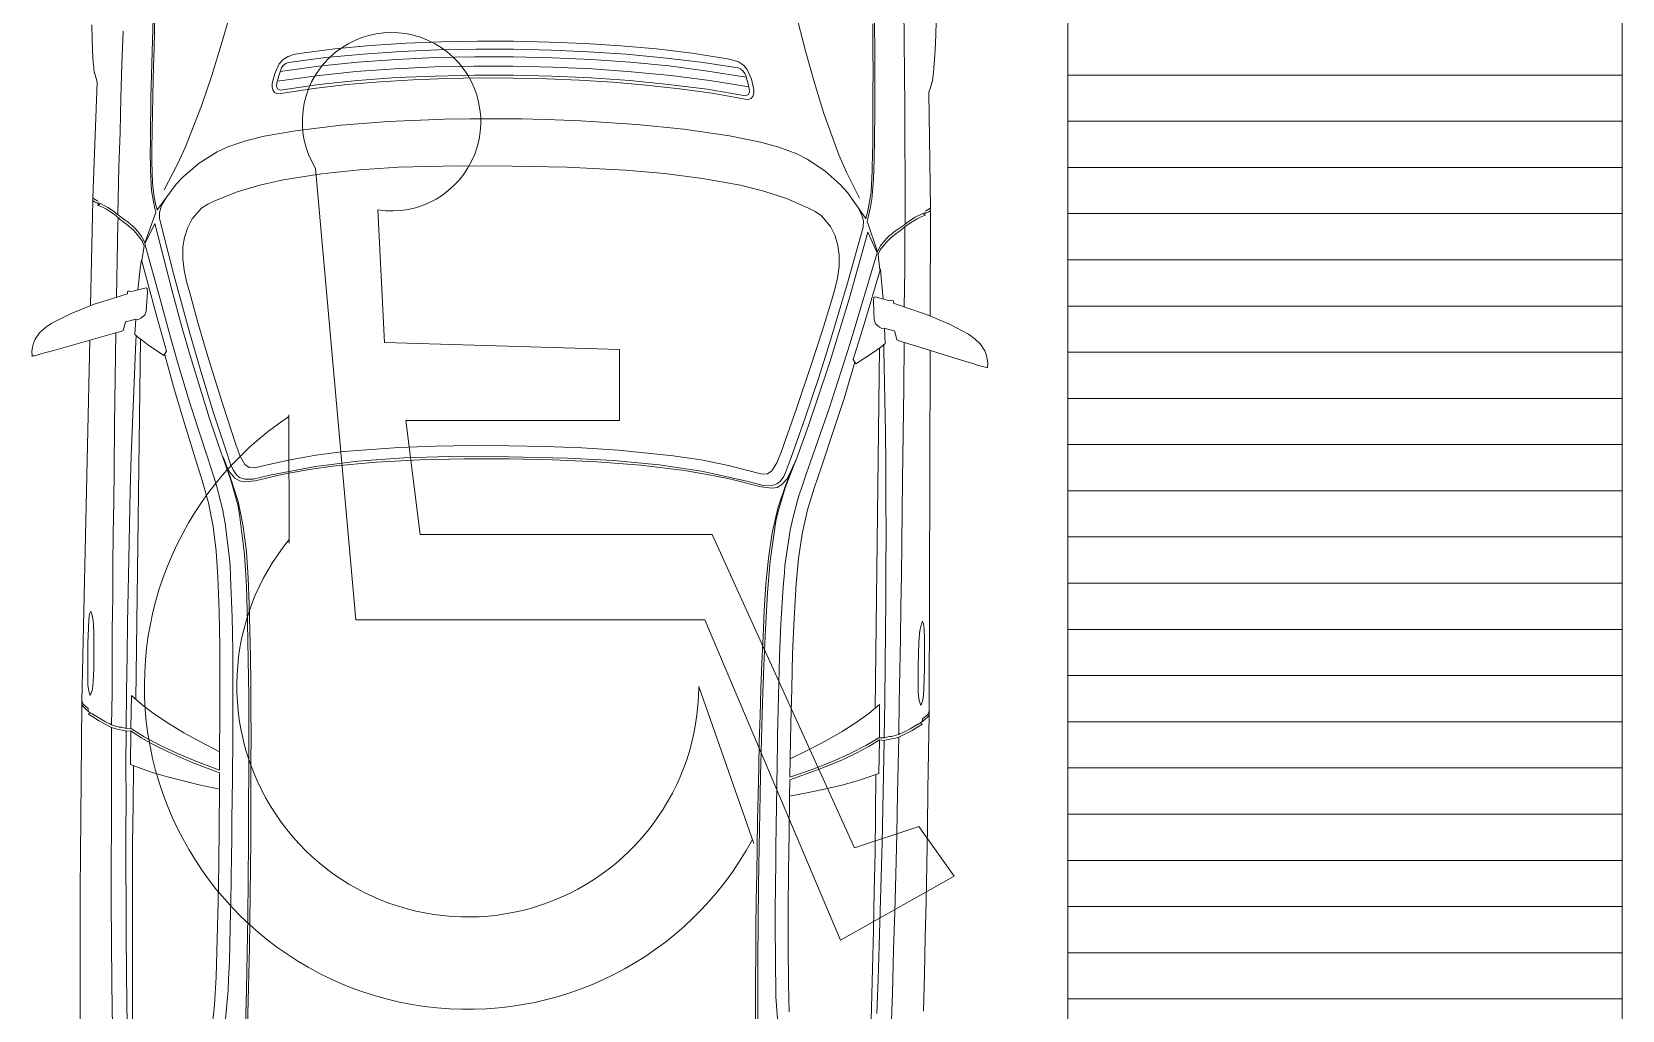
# Model space of a CAD drawing. Header units: inches. Extents: x 13 to 261, y -112 to -47.
# Drawn here: x 51.108 to 54.551, y -97.451 to -95.333 of the extents above; entities that cross this region are included whole.
import ezdxf

# ---------------------------------------------------------------- set-up
doc = ezdxf.new("R2010")
doc.units = ezdxf.units.IN
doc.header["$MEASUREMENT"] = 0
for name, color, linetype, lineweight in [('AUTOS', 6, 'Continuous', 20), ('CAJONES', 3, 'Continuous', 20), ('SIMBOLOGIA', 10, 'Continuous', 18)]:
    doc.layers.add(name, color=color, linetype=linetype, lineweight=lineweight)

msp = doc.modelspace()

# ---------------------------------------------------------------- linework, layer by layer
at = {"layer": 'AUTOS', "linetype": 'Continuous'}
for p, q in [((51.3688, -95.3765), (51.3715, -95.2795)), ((52.9961, -95.2803), (52.9967, -95.3523)), ((51.238, -95.3179), (51.2386, -95.3509)), ((51.3729, -95.3686), (51.3748, -95.2971)), ((51.5373, -95.2951), (51.5185, -95.3618)), ((52.7662, -95.31), (52.7834, -95.3772)), ((52.9288, -95.3875), (52.9287, -95.316)), ((52.9327, -95.3955), (52.9324, -95.2985)), ((53.0657, -95.3116), (53.0649, -95.3401)), ((51.2386, -95.3509), (51.2402, -95.3895)), ((51.3059, -95.3317), (51.3035, -95.4037)), ((52.0737, -95.3536), (51.9961, -95.3546)), ((52.1512, -95.3535), (52.0737, -95.3536)), ((52.1512, -95.3535), (52.2286, -95.3555)), ((52.9967, -95.3523), (52.9974, -95.4243)), ((53.0649, -95.3401), (53.0635, -95.3731)), ((51.3661, -95.476), (51.3688, -95.3765)), ((51.3714, -95.4091), (51.3722, -95.3881)), ((51.3722, -95.3881), (51.3729, -95.3686)), ((51.5185, -95.3618), (51.4982, -95.4281)), ((51.6632, -95.3866), (51.6526, -95.393)), ((51.6753, -95.3827), (51.6632, -95.3866)), ((51.6873, -95.3804), (51.6753, -95.3827)), ((51.7644, -95.3703), (51.6873, -95.3804)), ((51.7447, -95.3891), (51.8258, -95.3816)), ((51.8415, -95.3628), (51.7644, -95.3703)), ((51.8258, -95.3816), (51.9069, -95.3761)), ((51.9186, -95.3577), (51.8415, -95.3628)), ((51.9069, -95.3761), (51.9884, -95.3725)), ((51.9961, -95.3546), (51.9186, -95.3577)), ((51.9817, -95.389), (52.0662, -95.3875)), ((51.9884, -95.3725), (52.0694, -95.371)), ((52.0662, -95.3875), (52.1507, -95.3875)), ((52.0694, -95.371), (52.1509, -95.371)), ((52.2352, -95.3895), (52.1507, -95.3875)), ((52.2324, -95.373), (52.1509, -95.371)), ((52.2286, -95.3555), (52.3061, -95.3584)), ((52.3134, -95.3765), (52.2324, -95.373)), ((52.3061, -95.3584), (52.3836, -95.3633)), ((52.3948, -95.382), (52.3134, -95.3765)), ((52.3836, -95.3633), (52.4605, -95.3703)), ((52.4757, -95.3895), (52.3948, -95.382)), ((52.4605, -95.3703), (52.5374, -95.3797)), ((52.5374, -95.3797), (52.6142, -95.3916)), ((52.7834, -95.3772), (52.8021, -95.4439)), ((52.9291, -95.407), (52.9288, -95.3875)), ((53.0635, -95.3731), (53.061, -95.4116)), ((51.2402, -95.3895), (51.241, -95.4)), ((51.241, -95.4005), (51.2415, -95.403)), ((51.2415, -95.403), (51.2424, -95.4115)), ((51.2424, -95.4115), (51.2436, -95.421)), ((51.2438, -95.4205), (51.2443, -95.421)), ((51.2443, -95.421), (51.2438, -95.4205)), ((51.2443, -95.421), (51.2466, -95.4315)), ((51.3035, -95.4037), (51.3011, -95.4752)), ((51.3711, -95.4355), (51.3714, -95.4091)), ((51.6343, -95.4232), (51.6285, -95.4452)), ((51.644, -95.4024), (51.6343, -95.4232)), ((51.6526, -95.393), (51.644, -95.4024)), ((51.6463, -95.4179), (51.6443, -95.4244)), ((51.6458, -95.4194), (51.7295, -95.4079)), ((51.6489, -95.4114), (51.6463, -95.4179)), ((51.6525, -95.406), (51.6489, -95.4114)), ((51.658, -95.402), (51.6525, -95.406)), ((51.6641, -95.3996), (51.658, -95.402)), ((51.6641, -95.3996), (51.7447, -95.3891)), ((51.7242, -95.4283), (51.8093, -95.4194)), ((51.7295, -95.4079), (51.8136, -95.3989)), ((51.8093, -95.4194), (51.8944, -95.4134)), ((51.8136, -95.3989), (51.8977, -95.3929)), ((51.8944, -95.4134), (51.98, -95.4094)), ((51.8977, -95.3929), (51.9817, -95.389)), ((51.98, -95.4094), (52.065, -95.4075)), ((52.065, -95.4075), (52.1505, -95.4075)), ((52.236, -95.4096), (52.1505, -95.4075)), ((52.3197, -95.3931), (52.2352, -95.3895)), ((52.3209, -95.4136), (52.236, -95.4096)), ((52.4036, -95.3991), (52.3197, -95.3931)), ((52.4064, -95.4196), (52.3209, -95.4136)), ((52.4875, -95.4071), (52.4036, -95.3991)), ((52.4913, -95.4277), (52.4064, -95.4196)), ((52.5566, -95.3989), (52.4757, -95.3895)), ((52.5714, -95.4181), (52.4875, -95.4071)), ((52.637, -95.4114), (52.5566, -95.3989)), ((52.6547, -95.4316), (52.5714, -95.4181)), ((52.6142, -95.3916), (52.6262, -95.3943)), ((52.6262, -95.3943), (52.6382, -95.3984)), ((52.637, -95.4114), (52.643, -95.414)), ((52.6382, -95.3984), (52.6486, -95.4051)), ((52.643, -95.414), (52.6484, -95.4181)), ((52.6484, -95.4181), (52.6518, -95.4236)), ((52.6486, -95.4051), (52.657, -95.4147)), ((52.657, -95.4147), (52.6662, -95.4358)), ((52.9293, -95.428), (52.9291, -95.407)), ((52.933, -95.495), (52.9327, -95.3955)), ((53.0599, -95.4226), (53.0594, -95.4251)), ((53.061, -95.4116), (53.0599, -95.4221)), ((51.25, -95.4421), (51.2405, -95.693)), ((51.2466, -95.4315), (51.25, -95.4421)), ((51.3701, -95.474), (51.3711, -95.4355)), ((51.4982, -95.4281), (51.4759, -95.4938)), ((51.6285, -95.4452), (51.6284, -95.4522)), ((51.6284, -95.4522), (51.6298, -95.4592)), ((51.639, -95.4438), (51.6379, -95.4508)), ((51.6379, -95.4508), (51.6399, -95.4568)), ((51.6406, -95.4373), (51.639, -95.4438)), ((51.6399, -95.4568), (51.6463, -95.4594)), ((51.6401, -95.4403), (51.7242, -95.4283)), ((51.6422, -95.4308), (51.6406, -95.4373)), ((51.6443, -95.4244), (51.6422, -95.4308)), ((51.6463, -95.4594), (51.7295, -95.4474)), ((51.6472, -95.4669), (51.7184, -95.4558)), ((51.7184, -95.4558), (51.79, -95.4476)), ((51.7295, -95.4474), (51.8136, -95.4389)), ((51.79, -95.4476), (51.8621, -95.4415)), ((51.8136, -95.4389), (51.8977, -95.4324)), ((51.8621, -95.4415), (51.9341, -95.4369)), ((51.8977, -95.4324), (51.9817, -95.429)), ((51.9341, -95.4369), (52.0062, -95.4343)), ((51.9817, -95.429), (52.0663, -95.427)), ((52.0062, -95.4343), (52.0782, -95.4331)), ((52.0663, -95.427), (52.1503, -95.427)), ((52.0782, -95.4331), (52.1502, -95.4335)), ((52.2222, -95.4349), (52.1502, -95.4335)), ((52.2342, -95.429), (52.1503, -95.427)), ((52.2941, -95.4378), (52.2222, -95.4349)), ((52.3187, -95.4331), (52.2342, -95.429)), ((52.3661, -95.4421), (52.2941, -95.4378)), ((52.4026, -95.4386), (52.3187, -95.4331)), ((52.438, -95.4485), (52.3661, -95.4421)), ((52.4865, -95.4471), (52.4026, -95.4386)), ((52.5099, -95.4564), (52.438, -95.4485)), ((52.5704, -95.4576), (52.4865, -95.4471)), ((52.5762, -95.4387), (52.4913, -95.4277)), ((52.5813, -95.4662), (52.5099, -95.4564)), ((52.6533, -95.4716), (52.5704, -95.4576)), ((52.66, -95.4527), (52.5762, -95.4387)), ((52.6518, -95.4236), (52.6543, -95.4301)), ((52.6543, -95.4301), (52.6562, -95.4367)), ((52.6562, -95.4367), (52.6581, -95.4432)), ((52.6581, -95.4432), (52.6595, -95.4497)), ((52.6595, -95.4497), (52.661, -95.4562)), ((52.661, -95.4562), (52.6619, -95.4632)), ((52.6662, -95.4358), (52.6714, -95.4578)), ((52.8021, -95.4439), (52.8228, -95.5102)), ((52.929, -95.4545), (52.9293, -95.428)), ((52.929, -95.493), (52.929, -95.4545)), ((52.9974, -95.4243), (52.998, -95.4958)), ((53.0535, -95.4535), (53.0499, -95.4639)), ((53.0561, -95.443), (53.0535, -95.4535)), ((53.0566, -95.4425), (53.0561, -95.443)), ((53.0561, -95.443), (53.0566, -95.4425)), ((53.0583, -95.4335), (53.0568, -95.443)), ((53.0594, -95.4251), (53.0583, -95.4335)), ((51.3011, -95.4752), (51.2992, -95.5507)), ((51.3651, -95.5595), (51.3661, -95.476)), ((51.3688, -95.545), (51.3701, -95.474)), ((51.6298, -95.4592), (51.6338, -95.4647)), ((51.6338, -95.4647), (51.6402, -95.4673)), ((51.6402, -95.4673), (51.6472, -95.4669)), ((52.6522, -95.4791), (52.5813, -95.4662)), ((52.6592, -95.4797), (52.6522, -95.4791)), ((52.6598, -95.4692), (52.6533, -95.4716)), ((52.6657, -95.4773), (52.6592, -95.4797)), ((52.6619, -95.4632), (52.6598, -95.4692)), ((52.6698, -95.4718), (52.6657, -95.4773)), ((52.6713, -95.4648), (52.6698, -95.4718)), ((52.6714, -95.4578), (52.6713, -95.4648)), ((53.0499, -95.4639), (53.0533, -95.715)), ((51.4759, -95.4938), (51.4413, -95.5824)), ((52.0016, -95.5222), (51.88, -95.5272)), ((52.0571, -95.5214), (52.0016, -95.5222)), ((52.1291, -95.5213), (52.0571, -95.5214)), ((52.1491, -95.5215), (52.1291, -95.5213)), ((52.1491, -95.5215), (52.1691, -95.5217)), ((52.1691, -95.5217), (52.2411, -95.5236)), ((52.2411, -95.5236), (52.2966, -95.5258)), ((52.2966, -95.5258), (52.418, -95.5338)), ((52.8228, -95.5102), (52.8552, -95.5996)), ((52.9287, -95.564), (52.929, -95.493)), ((52.932, -95.5785), (52.933, -95.495)), ((52.998, -95.4958), (52.9981, -95.5713)), ((51.2992, -95.5507), (51.2968, -95.6262)), ((51.3649, -95.5775), (51.3651, -95.5595)), ((51.3684, -95.573), (51.3686, -95.561)), ((51.3686, -95.561), (51.3688, -95.545)), ((51.6116, -95.559), (51.5715, -95.569)), ((51.6793, -95.5473), (51.6116, -95.559)), ((51.7779, -95.535), (51.6793, -95.5473)), ((51.88, -95.5272), (51.7779, -95.535)), ((52.418, -95.5338), (52.5199, -95.544)), ((52.5199, -95.544), (52.6182, -95.5587)), ((52.6182, -95.5587), (52.6855, -95.572)), ((51.3647, -95.589), (51.3649, -95.5775)), ((51.3652, -95.634), (51.3647, -95.589)), ((51.3684, -95.615), (51.3684, -95.573)), ((51.4413, -95.5824), (51.4239, -95.6197)), ((51.5097, -95.5932), (51.4709, -95.6178)), ((51.5323, -95.5825), (51.5097, -95.5932)), ((51.5715, -95.569), (51.5323, -95.5825)), ((52.6855, -95.572), (52.7254, -95.583)), ((52.7254, -95.583), (52.7642, -95.5975)), ((52.9273, -95.634), (52.9283, -95.592)), ((52.9283, -95.592), (52.9285, -95.58)), ((52.9285, -95.58), (52.9287, -95.564)), ((52.9318, -95.5965), (52.932, -95.5785)), ((52.9981, -95.5713), (52.9987, -95.6468)), ((51.2968, -95.6262), (51.2945, -95.7286)), ((51.3699, -95.6605), (51.3684, -95.615)), ((51.4239, -95.6197), (51.3947, -95.6754)), ((51.4709, -95.6178), (51.436, -95.6474)), ((51.8178, -95.632), (51.9013, -95.6265)), ((51.9013, -95.6265), (52.0294, -95.6231)), ((52.0294, -95.6231), (52.1479, -95.624)), ((52.2664, -95.6259), (52.1479, -95.624)), ((52.3943, -95.6325), (52.2664, -95.6259)), ((52.7642, -95.5975), (52.7866, -95.6088)), ((52.7866, -95.6088), (52.8248, -95.6342)), ((52.8552, -95.5996), (52.8718, -95.6373)), ((52.9301, -95.653), (52.9316, -95.608)), ((52.9316, -95.608), (52.9318, -95.5965)), ((51.3677, -95.677), (51.3652, -95.634)), ((51.3712, -95.6741), (51.3699, -95.6605)), ((51.4208, -95.6632), (51.3802, -95.7182)), ((51.436, -95.6474), (51.4208, -95.6632)), ((51.6018, -95.6649), (51.6525, -95.6535)), ((51.6525, -95.6535), (51.7351, -95.6405)), ((51.7351, -95.6405), (51.8178, -95.632)), ((52.4777, -95.64), (52.3943, -95.6325)), ((52.5601, -95.6505), (52.4777, -95.64)), ((52.6424, -95.6655), (52.5601, -95.6505)), ((52.8248, -95.6342), (52.8589, -95.6646)), ((52.8718, -95.6373), (52.8996, -95.6936)), ((52.9248, -95.6794), (52.9273, -95.634)), ((52.9266, -95.696), (52.9301, -95.653)), ((52.9987, -95.6468), (52.9984, -95.7493)), ((51.2404, -95.6985), (51.2356, -95.9259)), ((51.2405, -95.693), (51.2404, -95.6985)), ((51.2404, -95.6965), (51.2404, -95.697)), ((51.2439, -95.701), (51.2404, -95.6985)), ((51.242, -95.694), (51.2405, -95.693)), ((51.2509, -95.6996), (51.242, -95.694)), ((51.3709, -95.6971), (51.3677, -95.677)), ((51.3747, -95.7156), (51.3709, -95.6971)), ((51.3735, -95.6906), (51.3712, -95.6741)), ((51.3763, -95.7056), (51.3735, -95.6906)), ((51.3893, -95.7093), (51.3967, -95.6959)), ((51.5044, -95.6992), (51.5527, -95.6798)), ((51.5527, -95.6798), (51.6018, -95.6649)), ((52.6928, -95.6781), (52.6424, -95.6655)), ((52.7416, -95.6942), (52.6928, -95.6781)), ((52.7893, -95.7148), (52.7416, -95.6942)), ((52.8589, -95.6646), (52.8737, -95.6808)), ((52.8737, -95.6808), (52.9131, -95.7368)), ((52.9204, -95.7094), (52.9231, -95.6929)), ((52.9228, -95.7159), (52.9266, -95.696)), ((52.9231, -95.6929), (52.9248, -95.6794)), ((51.2543, -95.7066), (51.2439, -95.701)), ((51.2508, -95.7081), (51.2528, -95.7076)), ((51.2528, -95.7091), (51.2508, -95.7081)), ((51.2509, -95.7026), (51.2543, -95.7041)), ((51.2528, -95.7076), (51.2543, -95.7071)), ((51.2553, -95.7072), (51.2528, -95.7076)), ((51.2597, -95.7122), (51.2528, -95.7091)), ((51.2538, -95.7066), (51.2553, -95.7072)), ((51.2543, -95.7041), (51.2568, -95.7052)), ((51.2543, -95.7071), (51.2543, -95.7066)), ((51.2568, -95.7052), (51.2727, -95.7134)), ((51.2687, -95.7168), (51.2597, -95.7122)), ((51.2796, -95.7235), (51.2687, -95.7168)), ((51.2727, -95.7134), (51.2871, -95.723)), ((51.287, -95.7285), (51.2796, -95.7235)), ((51.291, -95.7316), (51.287, -95.7285)), ((51.2871, -95.723), (51.2901, -95.7256)), ((51.2901, -95.7256), (51.296, -95.7302)), ((51.2989, -95.7387), (51.291, -95.7316)), ((51.296, -95.7302), (51.3044, -95.7368)), ((51.3766, -95.7241), (51.3528, -95.7904)), ((51.3766, -95.7241), (51.3747, -95.7156)), ((51.3787, -95.7152), (51.3763, -95.7056)), ((51.3787, -95.7167), (51.3787, -95.7152)), ((51.3787, -95.7167), (51.3797, -95.7192)), ((51.3802, -95.7182), (51.3797, -95.7192)), ((51.3846, -95.7242), (51.3893, -95.7093)), ((51.3849, -95.7377), (51.3846, -95.7242)), ((51.4554, -95.7381), (51.4757, -95.7153)), ((51.4757, -95.7153), (51.4893, -95.7065)), ((51.4893, -95.7065), (51.5044, -95.6992)), ((52.8042, -95.7225), (52.7893, -95.7148)), ((52.8176, -95.7316), (52.8042, -95.7225)), ((52.8373, -95.7549), (52.8176, -95.7316)), ((52.9042, -95.7277), (52.8971, -95.7141)), ((52.9085, -95.7427), (52.9042, -95.7277)), ((52.9146, -95.7338), (52.9172, -95.7243)), ((52.9172, -95.7243), (52.9204, -95.7094)), ((52.9186, -95.7344), (52.9228, -95.7159)), ((53.0367, -95.7268), (53.0206, -95.7346)), ((53.0336, -95.7338), (53.0406, -95.7308)), ((53.0392, -95.7258), (53.0367, -95.7268)), ((53.0397, -95.7283), (53.0382, -95.7288)), ((53.0382, -95.7288), (53.0407, -95.7293)), ((53.0392, -95.7283), (53.0497, -95.723)), ((53.0427, -95.7244), (53.0392, -95.7258)), ((53.0392, -95.7288), (53.0392, -95.7283)), ((53.0407, -95.7293), (53.0392, -95.7288)), ((53.0406, -95.7308), (53.0427, -95.7299)), ((53.0427, -95.7299), (53.0407, -95.7293)), ((53.0428, -95.7214), (53.0518, -95.716)), ((53.0497, -95.723), (53.0533, -95.7205)), ((53.0518, -95.716), (53.0533, -95.715)), ((53.0533, -95.7205), (53.0525, -95.948)), ((53.0533, -95.715), (53.0533, -95.7205)), ((53.0533, -95.7185), (53.0533, -95.719)), ((51.2948, -95.7481), (51.2928, -95.8281)), ((51.2949, -95.7371), (51.2948, -95.7481)), ((51.295, -95.7351), (51.2949, -95.7371)), ((51.3059, -95.7443), (51.2989, -95.7387)), ((51.3044, -95.7368), (51.3104, -95.7408)), ((51.3138, -95.7504), (51.3059, -95.7443)), ((51.3104, -95.7408), (51.3149, -95.7439)), ((51.3232, -95.758), (51.3138, -95.7504)), ((51.3149, -95.7439), (51.3203, -95.7485)), ((51.3203, -95.7485), (51.3213, -95.7495)), ((51.3213, -95.7495), (51.3253, -95.7525)), ((51.3291, -95.7636), (51.3232, -95.758)), ((51.3253, -95.7525), (51.3292, -95.7561)), ((51.3336, -95.7686), (51.3291, -95.7636)), ((51.3292, -95.7561), (51.3337, -95.7606)), ((51.3337, -95.7606), (51.3376, -95.7652)), ((51.3376, -95.7652), (51.3465, -95.7773)), ((51.3748, -95.7481), (51.3533, -95.7924)), ((51.3748, -95.7481), (51.4111, -95.8916)), ((51.416, -95.8596), (51.3849, -95.7377)), ((51.4389, -95.7784), (51.4452, -95.758)), ((51.4452, -95.758), (51.4554, -95.7381)), ((52.8471, -95.775), (52.8373, -95.7549)), ((52.8739, -95.8773), (52.9078, -95.7562)), ((52.9177, -95.7669), (52.878, -95.9094)), ((52.9078, -95.7562), (52.9085, -95.7427)), ((52.9131, -95.7368), (52.9135, -95.7378)), ((52.9146, -95.7353), (52.9135, -95.7378)), ((52.9146, -95.7353), (52.9146, -95.7338)), ((52.9165, -95.7428), (52.9186, -95.7344)), ((52.9165, -95.7428), (52.9387, -95.8096)), ((52.9177, -95.7669), (52.9382, -95.8116)), ((52.9777, -95.7641), (52.9722, -95.7685)), ((52.9823, -95.7611), (52.9777, -95.7641)), ((52.9787, -95.7706), (52.9867, -95.7647)), ((52.9883, -95.7572), (52.9823, -95.7611)), ((52.9867, -95.7647), (52.9938, -95.7593)), ((52.9969, -95.7508), (52.9883, -95.7572)), ((52.9938, -95.7593), (53.0019, -95.7524)), ((53.003, -95.7464), (52.9969, -95.7508)), ((52.9978, -95.7578), (52.9977, -95.7688)), ((52.9978, -95.7558), (52.9978, -95.7578)), ((53.0019, -95.7524), (53.0059, -95.7494)), ((53.006, -95.7439), (53.003, -95.7464)), ((53.0059, -95.7494), (53.0135, -95.7445)), ((53.0206, -95.7346), (53.006, -95.7439)), ((53.0135, -95.7445), (53.0246, -95.7382)), ((53.0246, -95.7382), (53.0336, -95.7338)), ((51.3469, -95.7858), (51.3336, -95.7686)), ((51.3512, -95.7968), (51.3463, -95.8293)), ((51.3465, -95.7773), (51.3469, -95.7783)), ((51.3469, -95.7783), (51.3499, -95.7833)), ((51.3507, -95.7953), (51.3469, -95.7858)), ((51.3499, -95.7833), (51.3528, -95.7904)), ((51.3507, -95.7953), (51.3512, -95.7963)), ((51.3512, -95.7963), (51.3512, -95.7968)), ((51.3533, -95.7924), (51.3858, -95.9118)), ((51.4349, -95.8244), (51.4352, -95.7989)), ((51.4352, -95.7989), (51.4389, -95.7784)), ((52.8528, -95.7956), (52.8471, -95.775)), ((52.8561, -95.8161), (52.8528, -95.7956)), ((52.9448, -95.7977), (52.9418, -95.8027)), ((52.9447, -95.8052), (52.9584, -95.7884)), ((52.9453, -95.7967), (52.9448, -95.7977)), ((52.9545, -95.7848), (52.9453, -95.7967)), ((52.9585, -95.7804), (52.9545, -95.7848)), ((52.9584, -95.7884), (52.963, -95.7834)), ((52.9631, -95.7759), (52.9585, -95.7804)), ((52.963, -95.7834), (52.9691, -95.778)), ((52.9671, -95.7725), (52.9631, -95.7759)), ((52.9712, -95.7695), (52.9671, -95.7725)), ((52.9691, -95.778), (52.9787, -95.7706)), ((52.9722, -95.7685), (52.9712, -95.7695)), ((52.9977, -95.7688), (52.9977, -95.8488)), ((51.2928, -95.8281), (51.2919, -95.9081)), ((51.3431, -95.8457), (51.3454, -95.8268)), ((51.3454, -95.8268), (51.3779, -95.9472)), ((51.4381, -95.8494), (51.4349, -95.8244)), ((52.8558, -95.8416), (52.8561, -95.8161)), ((52.9382, -95.8116), (52.9027, -95.9302)), ((52.9418, -95.8027), (52.9387, -95.8096)), ((52.9406, -95.8146), (52.9401, -95.8156)), ((52.9401, -95.8156), (52.9401, -95.8161)), ((52.9401, -95.8161), (52.9442, -95.8487)), ((52.9406, -95.8146), (52.9447, -95.8052)), ((51.3381, -95.8917), (51.3431, -95.8457)), ((51.4495, -95.9835), (51.416, -95.8596)), ((51.4433, -95.8735), (51.4381, -95.8494)), ((52.8462, -95.8905), (52.852, -95.8666)), ((52.852, -95.8666), (52.8558, -95.8416)), ((52.9452, -95.8462), (52.9098, -95.9658)), ((52.947, -95.8652), (52.9452, -95.8462)), ((52.9509, -95.9113), (52.947, -95.8652)), ((52.9977, -95.8488), (52.9967, -95.9288)), ((51.2904, -95.9086), (51.3155, -95.9004)), ((51.3155, -95.8959), (51.316, -95.8949)), ((51.3155, -95.9004), (51.3155, -95.8959)), ((51.3195, -95.8945), (51.316, -95.8949)), ((51.324, -95.8955), (51.3195, -95.8945)), ((51.324, -95.8955), (51.3556, -95.8874)), ((51.3581, -95.8889), (51.3556, -95.8874)), ((51.356, -95.9379), (51.359, -95.8969)), ((51.359, -95.8969), (51.3581, -95.8889)), ((51.4111, -95.8916), (51.4326, -95.9698)), ((51.45, -95.8985), (51.4433, -95.8735)), ((51.4677, -95.9628), (51.45, -95.8985)), ((52.8374, -96.0004), (52.8739, -95.8773)), ((52.8389, -95.9154), (52.8462, -95.8905)), ((51.2432, -95.923), (51.1934, -95.9429)), ((51.2904, -95.9086), (51.2432, -95.923)), ((51.3529, -95.9464), (51.356, -95.9379)), ((51.3858, -95.9118), (51.4074, -95.9895)), ((52.8196, -95.9792), (52.8389, -95.9154)), ((52.878, -95.9094), (52.8545, -95.9871)), ((52.9027, -95.9302), (52.8793, -96.0074)), ((52.9299, -95.916), (52.931, -95.908)), ((52.9319, -95.957), (52.9299, -95.916)), ((52.931, -95.908), (52.9335, -95.9066)), ((52.9649, -95.9154), (52.9335, -95.9066)), ((52.9649, -95.9154), (52.9694, -95.9145)), ((52.9694, -95.9145), (52.9729, -95.915)), ((52.9734, -95.916), (52.9729, -95.915)), ((52.9733, -95.9205), (52.9734, -95.916)), ((52.9982, -95.9293), (52.9733, -95.9205)), ((52.9982, -95.9293), (53.045, -95.9449)), ((51.1249, -95.9846), (51.1376, -95.9733)), ((51.1376, -95.9733), (51.1517, -95.9639)), ((51.1934, -95.9429), (51.1517, -95.9639)), ((51.3112, -95.9619), (51.306, -95.9798)), ((51.3233, -95.958), (51.3112, -95.9614)), ((51.3268, -95.957), (51.3233, -95.958)), ((51.3283, -95.9566), (51.3268, -95.957)), ((51.3283, -95.9566), (51.3333, -95.9551)), ((51.3314, -95.9886), (51.3333, -95.9551)), ((51.3338, -95.9551), (51.3333, -95.9551)), ((51.3393, -95.9562), (51.3338, -95.9551)), ((51.3443, -95.9533), (51.3393, -95.9562)), ((51.3529, -95.9464), (51.3443, -95.9533)), ((51.3779, -95.9472), (51.3995, -96.0244)), ((51.4326, -95.9698), (51.4504, -96.0316)), ((51.4893, -96.036), (51.4677, -95.9628)), ((52.9098, -95.9658), (52.8863, -96.0425)), ((52.9348, -95.9656), (52.9319, -95.957)), ((52.9348, -95.9656), (52.9432, -95.9727)), ((52.9432, -95.9727), (52.9482, -95.9757)), ((53.045, -95.9449), (53.0943, -95.966)), ((53.0943, -95.966), (53.1355, -95.988)), ((51.1121, -96.0069), (51.11, -96.0159)), ((51.1153, -95.9985), (51.1121, -96.0069)), ((51.1153, -95.9985), (51.1249, -95.9846)), ((51.2011, -96.01), (51.2468, -95.9971)), ((51.2337, -96.0009), (51.2167, -96.7833)), ((51.2468, -95.9971), (51.2924, -95.9841)), ((51.2904, -95.9851), (51.2887, -96.0836)), ((51.2924, -95.9841), (51.2985, -95.9827)), ((51.2985, -95.9827), (51.3015, -95.9817)), ((51.3015, -95.9817), (51.306, -95.9798)), ((51.3314, -95.9886), (51.3408, -95.9962)), ((51.3337, -96.0041), (51.3323, -96.0381)), ((51.3344, -95.9911), (51.3337, -96.0041)), ((51.3433, -95.9983), (51.3338, -96.7787)), ((51.3408, -95.9962), (51.3477, -96.0018)), ((51.3477, -96.0018), (51.3586, -96.0099)), ((51.4074, -95.9895), (51.4246, -96.0507)), ((51.4739, -96.0678), (51.4495, -95.9835)), ((52.7962, -96.0519), (52.8196, -95.9792)), ((52.8108, -96.0841), (52.8374, -96.0004)), ((52.8545, -95.9871), (52.8353, -96.0484)), ((52.8793, -96.0074), (52.8605, -96.0682)), ((52.9553, -96.0083), (52.9457, -96.0157)), ((52.9482, -95.9757), (52.9537, -95.9748)), ((52.9537, -95.9748), (52.9542, -95.9748)), ((52.9553, -96.0083), (52.9542, -95.9748)), ((52.9592, -95.9764), (52.9542, -95.9748)), ((52.9592, -95.9764), (52.9606, -95.9769)), ((52.9606, -95.9769), (52.9641, -95.9779)), ((52.9641, -95.9779), (52.9761, -95.9816)), ((52.9761, -95.9821), (52.9809, -96.0001)), ((52.9853, -96.0022), (52.9809, -96.0001)), ((52.9883, -96.0032), (52.9853, -96.0022)), ((52.9943, -96.0048), (52.9883, -96.0032)), ((53.0396, -96.0189), (52.9943, -96.0048)), ((52.9963, -96.0058), (52.9956, -96.1043)), ((53.1494, -95.9977), (53.1355, -95.988)), ((53.1618, -96.0093), (53.1494, -95.9977)), ((51.1088, -96.0349), (51.1083, -96.0354)), ((51.1083, -96.0354), (51.1108, -96.0349)), ((51.11, -96.0159), (51.1084, -96.0254)), ((51.1084, -96.0254), (51.1088, -96.0349)), ((51.1108, -96.0349), (51.1138, -96.0345)), ((51.1138, -96.0345), (51.1193, -96.033)), ((51.1193, -96.033), (51.1279, -96.0306)), ((51.1279, -96.0306), (51.1384, -96.0278)), ((51.1384, -96.0278), (51.156, -96.023)), ((51.156, -96.023), (51.2011, -96.01)), ((51.3323, -96.0381), (51.3289, -96.1101)), ((51.3586, -96.0099), (51.3938, -96.0339)), ((51.3938, -96.0339), (51.3995, -96.0244)), ((51.3959, -96.0299), (51.3973, -96.0354)), ((51.3973, -96.0354), (51.4174, -96.1092)), ((51.4504, -96.0316), (51.4754, -96.1139)), ((51.5211, -96.1379), (51.4893, -96.036)), ((52.8917, -96.0521), (52.8863, -96.0425)), ((52.9275, -96.029), (52.8917, -96.0521)), ((52.9386, -96.0211), (52.9275, -96.029)), ((52.9432, -96.0177), (52.9337, -96.7981)), ((52.9457, -96.0157), (52.9386, -96.0211)), ((52.9522, -96.0108), (52.9526, -96.0238)), ((52.9526, -96.0238), (52.9532, -96.0578)), ((53.085, -96.0329), (53.0396, -96.0189)), ((53.0526, -96.023), (53.0506, -96.8055)), ((53.1298, -96.047), (53.085, -96.0329)), ((53.1711, -96.0235), (53.1618, -96.0093)), ((53.1711, -96.0235), (53.174, -96.032)), ((53.174, -96.032), (53.1759, -96.041)), ((53.1759, -96.041), (53.1773, -96.0505)), ((51.4246, -96.0507), (51.4492, -96.132)), ((51.5004, -96.1537), (51.4739, -96.0678)), ((52.762, -96.153), (52.7962, -96.0519)), ((52.8353, -96.0484), (52.8083, -96.1301)), ((52.8605, -96.0682), (52.8341, -96.1489)), ((52.8882, -96.0535), (52.8663, -96.1268)), ((52.8898, -96.048), (52.8882, -96.0535)), ((52.9532, -96.0578), (52.9548, -96.1298)), ((53.1472, -96.0522), (53.1298, -96.047)), ((53.1577, -96.0553), (53.1472, -96.0522)), ((53.1662, -96.0579), (53.1577, -96.0553)), ((53.1717, -96.0595), (53.1662, -96.0579)), ((53.1747, -96.06), (53.1717, -96.0595)), ((53.1771, -96.0605), (53.1747, -96.06)), ((53.1773, -96.0505), (53.1767, -96.06)), ((53.1767, -96.06), (53.1771, -96.0605)), ((51.2887, -96.0836), (51.2875, -96.1826)), ((51.3289, -96.1101), (51.3261, -96.1806)), ((51.4174, -96.1092), (51.4395, -96.1834)), ((52.7823, -96.1692), (52.8108, -96.0841)), ((52.9956, -96.1043), (52.9944, -96.2033)), ((51.4492, -96.132), (51.467, -96.1883)), ((51.4754, -96.1139), (51.4932, -96.1701)), ((51.5505, -96.2288), (51.5211, -96.1379)), ((52.8083, -96.1301), (52.7891, -96.1858)), ((52.8663, -96.1268), (52.8424, -96.2005)), ((52.9548, -96.1298), (52.9559, -96.2004)), ((51.3261, -96.1806), (51.3237, -96.251)), ((51.4932, -96.1701), (51.5188, -96.2469)), ((51.5288, -96.24), (51.5004, -96.1537)), ((52.7304, -96.2431), (52.762, -96.153)), ((52.7518, -96.2549), (52.7823, -96.1692)), ((52.8341, -96.1489), (52.8149, -96.2046)), ((51.2875, -96.1826), (51.2863, -96.2816)), ((51.4395, -96.1834), (51.4626, -96.2587)), ((51.467, -96.1883), (51.492, -96.2651)), ((52.7891, -96.1858), (52.7617, -96.262)), ((52.8149, -96.2046), (52.7879, -96.2808)), ((52.8424, -96.2005), (52.8175, -96.2752)), ((52.9559, -96.2004), (52.9566, -96.2709)), ((52.9944, -96.2033), (52.9932, -96.3023)), ((51.5188, -96.2469), (51.5202, -96.2504)), ((51.5385, -96.2691), (51.5288, -96.24)), ((51.5592, -96.2519), (51.5505, -96.2288)), ((51.7838, -96.2421), (51.7232, -96.2499)), ((51.903, -96.2331), (51.7838, -96.2421)), ((51.982, -96.23), (51.903, -96.2331)), ((52.0615, -96.229), (51.982, -96.23)), ((52.1405, -96.2295), (52.0615, -96.229)), ((52.1405, -96.2295), (52.2195, -96.2309)), ((52.2195, -96.2309), (52.299, -96.2339)), ((52.299, -96.2339), (52.3779, -96.2388)), ((52.3779, -96.2388), (52.4968, -96.2508)), ((52.7211, -96.266), (52.7304, -96.2431)), ((51.2863, -96.2816), (51.2855, -96.3506)), ((51.3237, -96.251), (51.3213, -96.326)), ((51.4626, -96.2587), (51.4771, -96.3049)), ((51.492, -96.2651), (51.493, -96.2681)), ((51.493, -96.2681), (51.4935, -96.2696)), ((51.4935, -96.2696), (51.4959, -96.2766)), ((51.4959, -96.2766), (51.4959, -96.2771)), ((51.4959, -96.2771), (51.5036, -96.3012)), ((51.5202, -96.2504), (51.5207, -96.2519)), ((51.5207, -96.2519), (51.5231, -96.2585)), ((51.5314, -96.2761), (51.5222, -96.2534)), ((51.5391, -96.3007), (51.5222, -96.2534)), ((51.5231, -96.2585), (51.54, -96.3062)), ((51.5368, -96.2866), (51.5314, -96.2761)), ((51.5438, -96.2812), (51.5385, -96.2691)), ((51.5512, -96.2923), (51.5438, -96.2812)), ((51.5695, -96.27), (51.5592, -96.2519)), ((51.5789, -96.2766), (51.5695, -96.27)), ((51.5904, -96.2773), (51.5789, -96.2766)), ((51.6275, -96.2687), (51.5904, -96.2773)), ((51.722, -96.2739), (51.6232, -96.2932)), ((51.6636, -96.2607), (51.6275, -96.2687)), ((51.7232, -96.2499), (51.6636, -96.2607)), ((51.6636, -96.2607), (51.6636, -96.2607)), ((51.7094, -96.2807), (51.6648, -96.2887)), ((51.759, -96.2738), (51.7094, -96.2807)), ((51.8141, -96.2625), (51.722, -96.2739)), ((51.8536, -96.2645), (51.759, -96.2738)), ((51.9132, -96.2557), (51.8141, -96.2625)), ((51.9491, -96.2596), (51.8536, -96.2645)), ((52.0127, -96.2529), (51.9132, -96.2557)), ((52.0442, -96.2578), (51.9491, -96.2596)), ((52.1402, -96.253), (52.0127, -96.2529)), ((52.0447, -96.2578), (52.0442, -96.2578)), ((52.1397, -96.2579), (52.0447, -96.2578)), ((52.1402, -96.2579), (52.1397, -96.2579)), ((52.1402, -96.253), (52.2677, -96.256)), ((52.1402, -96.2579), (52.1407, -96.258)), ((52.1407, -96.258), (52.2357, -96.2601)), ((52.2357, -96.2601), (52.2362, -96.2601)), ((52.2362, -96.2601), (52.3311, -96.2643)), ((52.2677, -96.256), (52.3672, -96.2612)), ((52.3311, -96.2643), (52.4265, -96.2714)), ((52.3672, -96.2612), (52.466, -96.2704)), ((52.4265, -96.2714), (52.5209, -96.2831)), ((52.466, -96.2704), (52.5579, -96.284)), ((52.4968, -96.2508), (52.5572, -96.26)), ((52.5209, -96.2831), (52.5703, -96.2912)), ((52.5572, -96.26), (52.6165, -96.2722)), ((52.6165, -96.2722), (52.6165, -96.2722)), ((52.6165, -96.2722), (52.6524, -96.2812)), ((52.6524, -96.2812), (52.6893, -96.2906)), ((52.7008, -96.2903), (52.7104, -96.2839)), ((52.7104, -96.2839), (52.7211, -96.266)), ((52.7358, -96.2957), (52.7414, -96.2838)), ((52.757, -96.2734), (52.739, -96.3207)), ((52.74, -96.3152), (52.7581, -96.2685)), ((52.7414, -96.2838), (52.7518, -96.2549)), ((52.7483, -96.2908), (52.7581, -96.2685)), ((52.7596, -96.267), (52.757, -96.2734)), ((52.7601, -96.2655), (52.7596, -96.267)), ((52.7617, -96.262), (52.7601, -96.2655)), ((52.7869, -96.2838), (52.7864, -96.2853)), ((52.7879, -96.2808), (52.7869, -96.2838)), ((52.8175, -96.2752), (52.802, -96.321)), ((52.9566, -96.2709), (52.9572, -96.3459)), ((51.4771, -96.3049), (51.4905, -96.3526)), ((51.5036, -96.3012), (51.5094, -96.3203)), ((51.5481, -96.2998), (51.5368, -96.2866)), ((51.555, -96.3503), (51.5391, -96.3007)), ((51.54, -96.3062), (51.5539, -96.3573)), ((51.5576, -96.3054), (51.5481, -96.2998)), ((51.5581, -96.2979), (51.5512, -96.2923)), ((51.5685, -96.3075), (51.5576, -96.3054)), ((51.5691, -96.302), (51.5581, -96.2979)), ((51.5921, -96.3053), (51.5685, -96.3075)), ((51.5876, -96.3017), (51.5691, -96.302)), ((51.6232, -96.2932), (51.5876, -96.3017)), ((51.6161, -96.2996), (51.5921, -96.3053)), ((51.6402, -96.2939), (51.6161, -96.2996)), ((51.6648, -96.2887), (51.6402, -96.2939)), ((52.5579, -96.284), (52.6561, -96.3057)), ((52.5703, -96.2912), (52.6147, -96.3002)), ((52.6147, -96.3002), (52.6391, -96.306)), ((52.6391, -96.306), (52.6631, -96.3123)), ((52.6561, -96.3057), (52.6915, -96.3152)), ((52.6631, -96.3123), (52.687, -96.3186)), ((52.6893, -96.2906), (52.7008, -96.2903)), ((52.6915, -96.3152), (52.71, -96.3159)), ((52.71, -96.3159), (52.7211, -96.312)), ((52.7211, -96.312), (52.7281, -96.3066)), ((52.7215, -96.3195), (52.731, -96.3141)), ((52.7229, -96.3645), (52.74, -96.3152)), ((52.7281, -96.3066), (52.7358, -96.2957)), ((52.731, -96.3141), (52.7427, -96.3013)), ((52.7427, -96.3013), (52.7483, -96.2908)), ((52.7755, -96.3167), (52.7693, -96.3356)), ((52.7838, -96.2928), (52.7755, -96.3167)), ((52.7864, -96.2853), (52.7838, -96.2923)), ((52.7838, -96.2923), (52.7838, -96.2928)), ((52.9932, -96.3023), (52.9924, -96.3713)), ((51.2855, -96.3506), (51.2846, -96.4196)), ((51.3213, -96.326), (51.3194, -96.4005)), ((51.4905, -96.3526), (51.5009, -96.4042)), ((51.5094, -96.3203), (51.5118, -96.3298)), ((51.5118, -96.3298), (51.5222, -96.372)), ((51.5659, -96.404), (51.555, -96.3503)), ((52.687, -96.3186), (52.7104, -96.3214)), ((52.7104, -96.3214), (52.7215, -96.3195)), ((52.739, -96.3207), (52.7238, -96.3715)), ((52.7667, -96.3451), (52.7552, -96.3869)), ((52.7693, -96.3356), (52.7667, -96.3451)), ((52.802, -96.321), (52.7874, -96.3683)), ((52.9572, -96.3459), (52.9573, -96.4204)), ((51.5222, -96.372), (51.5227, -96.3745)), ((51.5227, -96.3745), (51.5269, -96.397)), ((51.5539, -96.3573), (51.5582, -96.3784)), ((51.5582, -96.3784), (51.5686, -96.4645)), ((52.7108, -96.4179), (52.7229, -96.3645)), ((52.7238, -96.3715), (52.7191, -96.3925)), ((52.7552, -96.3869), (52.7546, -96.3894)), ((52.7874, -96.3683), (52.7758, -96.4197)), ((52.9924, -96.3713), (52.9915, -96.4403)), ((51.2846, -96.4196), (51.2838, -96.4886)), ((51.3194, -96.4005), (51.318, -96.475)), ((51.5009, -96.4042), (51.5072, -96.4578)), ((51.5269, -96.397), (51.5365, -96.4741)), ((51.5727, -96.4591), (51.5659, -96.404)), ((52.7026, -96.4728), (52.7108, -96.4179)), ((52.7191, -96.3925), (52.7065, -96.4783)), ((52.7499, -96.4119), (52.7384, -96.4887)), ((52.7546, -96.3894), (52.7499, -96.4119)), ((52.7758, -96.4197), (52.7681, -96.4731)), ((52.9573, -96.4204), (52.9569, -96.4949)), ((52.9915, -96.4403), (52.9907, -96.5093)), ((51.2838, -96.4886), (51.2835, -96.5576)), ((51.318, -96.475), (51.3166, -96.544)), ((51.5072, -96.4578), (51.511, -96.5133)), ((51.5365, -96.4741), (51.5373, -96.4896)), ((51.5373, -96.4896), (51.5385, -96.5122)), ((51.5686, -96.4645), (51.5728, -96.5336)), ((51.5765, -96.5156), (51.5727, -96.4591)), ((52.6974, -96.5292), (52.7026, -96.4728)), ((52.7065, -96.4783), (52.7007, -96.5473)), ((52.7384, -96.4887), (52.7372, -96.5042)), ((52.7681, -96.4731), (52.7629, -96.5285)), ((51.511, -96.5133), (51.5136, -96.5884)), ((51.5385, -96.5122), (51.5393, -96.5317)), ((51.5788, -96.5722), (51.5765, -96.5156)), ((52.7372, -96.5042), (52.7355, -96.5267)), ((52.9569, -96.4949), (52.9565, -96.5639)), ((52.9907, -96.5093), (52.9893, -96.5783)), ((51.2835, -96.5576), (51.2826, -96.6266)), ((51.3166, -96.544), (51.3153, -96.613)), ((51.5393, -96.5317), (51.542, -96.6002)), ((51.5728, -96.5336), (51.5753, -96.6126)), ((52.6937, -96.5857), (52.6974, -96.5292)), ((52.7007, -96.5473), (52.6962, -96.6262)), ((52.7342, -96.5462), (52.7299, -96.6146)), ((52.7355, -96.5267), (52.7342, -96.5462)), ((52.7629, -96.5285), (52.7585, -96.6035)), ((51.2319, -96.6044), (51.2335, -96.593)), ((51.2335, -96.593), (51.2359, -96.5873)), ((51.2359, -96.5873), (51.238, -96.593)), ((51.238, -96.593), (51.2409, -96.6076)), ((51.5136, -96.5884), (51.5152, -96.6639)), ((51.5801, -96.6292), (51.5788, -96.5722)), ((52.691, -96.6427), (52.6937, -96.5857)), ((52.9565, -96.5639), (52.9562, -96.6329)), ((52.9893, -96.5783), (52.9885, -96.6473)), ((51.2298, -96.6564), (51.2307, -96.6244)), ((51.2307, -96.6244), (51.2319, -96.6044)), ((51.2409, -96.6076), (51.2426, -96.6326)), ((51.2826, -96.6266), (51.2823, -96.6956)), ((51.3153, -96.613), (51.3145, -96.682)), ((51.542, -96.6002), (51.5431, -96.6717)), ((51.5753, -96.6126), (51.5769, -96.6921)), ((52.6962, -96.6262), (52.6928, -96.7057)), ((52.7299, -96.6146), (52.727, -96.6861)), ((52.7585, -96.6035), (52.7551, -96.6789)), ((53.0339, -96.6148), (53.0307, -96.6293)), ((53.0362, -96.6091), (53.0339, -96.6148)), ((53.0384, -96.6149), (53.0362, -96.6091)), ((53.0398, -96.6264), (53.0384, -96.6149)), ((53.0405, -96.6464), (53.0398, -96.6264)), ((51.2294, -96.6889), (51.2298, -96.6564)), ((51.2426, -96.6326), (51.2427, -96.6581)), ((51.2427, -96.6581), (51.2429, -96.6841)), ((51.5814, -96.6862), (51.5801, -96.6292)), ((52.6884, -96.6996), (52.691, -96.6427)), ((52.9562, -96.6329), (52.9553, -96.7019)), ((52.9885, -96.6473), (52.9872, -96.7163)), ((53.0284, -96.6543), (53.0276, -96.6798)), ((53.0307, -96.6293), (53.0284, -96.6543)), ((53.0406, -96.6784), (53.0405, -96.6464)), ((51.2293, -96.7329), (51.2294, -96.6889)), ((51.2429, -96.6841), (51.2426, -96.7121)), ((51.2823, -96.6956), (51.282, -96.7646)), ((51.3145, -96.682), (51.3135, -96.7619)), ((51.5152, -96.6639), (51.5153, -96.7399)), ((51.5431, -96.6717), (51.5436, -96.7572)), ((51.5769, -96.6921), (51.5779, -96.7717)), ((51.5822, -96.7432), (51.5814, -96.6862)), ((52.727, -96.6861), (52.7245, -96.7716)), ((52.7551, -96.6789), (52.7532, -96.7549)), ((53.0276, -96.6798), (53.0268, -96.7058)), ((53.0402, -96.7109), (53.0406, -96.6784)), ((51.2426, -96.7121), (51.2413, -96.7396)), ((52.6862, -96.7566), (52.6884, -96.6996)), ((52.6928, -96.7057), (52.6898, -96.7852)), ((52.9553, -96.7019), (52.9544, -96.7819)), ((52.9872, -96.7163), (52.9858, -96.7853)), ((53.0268, -96.7058), (53.0265, -96.7337)), ((53.0392, -96.7549), (53.0402, -96.7109)), ((51.2297, -96.7479), (51.2293, -96.7329)), ((51.2315, -96.7605), (51.2297, -96.7479)), ((51.2349, -96.7698), (51.2315, -96.7605)), ((51.239, -96.759), (51.2349, -96.7698)), ((51.2406, -96.7496), (51.239, -96.759)), ((51.2413, -96.7396), (51.2406, -96.7496)), ((51.282, -96.7646), (51.2811, -96.8336)), ((51.3135, -96.7619), (51.3125, -96.8414)), ((51.5153, -96.7399), (51.5154, -96.8159)), ((51.5436, -96.7572), (51.5435, -96.8422)), ((51.5825, -96.8002), (51.5822, -96.7432)), ((52.6845, -96.8136), (52.6862, -96.7566)), ((52.7532, -96.7549), (52.7513, -96.8309)), ((53.0265, -96.7337), (53.0271, -96.7613)), ((53.0271, -96.7613), (53.0275, -96.7713)), ((53.0385, -96.7699), (53.0392, -96.7549)), ((51.2167, -96.7888), (51.2157, -96.8703)), ((51.2167, -96.7833), (51.2167, -96.7858)), ((51.2167, -96.7833), (51.2202, -96.7893)), ((51.2167, -96.7858), (51.2167, -96.7863)), ((51.2167, -96.7858), (51.2167, -96.7873)), ((51.2167, -96.7858), (51.2167, -96.7888)), ((51.2167, -96.7873), (51.2167, -96.7883)), ((51.2167, -96.7883), (51.2167, -96.7893)), ((51.2167, -96.7893), (51.2196, -96.7938)), ((51.2196, -96.7938), (51.2255, -96.7999)), ((51.2202, -96.7893), (51.2305, -96.7984)), ((51.2255, -96.7999), (51.2354, -96.808)), ((51.2305, -96.7984), (51.2305, -96.8044)), ((51.3244, -96.7696), (51.3225, -96.8411)), ((51.3244, -96.7696), (51.3472, -96.7899)), ((51.3472, -96.7899), (51.3739, -96.8102)), ((51.5779, -96.7717), (51.5779, -96.8512)), ((51.5829, -96.8572), (51.5825, -96.8002)), ((52.6898, -96.7852), (52.6878, -96.8646)), ((52.7245, -96.7716), (52.7224, -96.8566)), ((52.9433, -96.7892), (52.92, -96.809)), ((52.9433, -96.7892), (52.9434, -96.8608)), ((52.9544, -96.7819), (52.9534, -96.8614)), ((52.9858, -96.7853), (52.985, -96.8543)), ((53.0275, -96.7713), (53.0289, -96.7808)), ((53.0289, -96.7808), (53.0328, -96.7917)), ((53.0328, -96.7917), (53.0364, -96.7824)), ((53.0364, -96.7824), (53.0385, -96.7699)), ((51.2354, -96.808), (51.2304, -96.8099)), ((51.2423, -96.8176), (51.2304, -96.8099)), ((51.2394, -96.81), (51.2305, -96.8044)), ((51.2404, -96.8106), (51.2394, -96.81)), ((51.2419, -96.8116), (51.2404, -96.8106)), ((51.2429, -96.8121), (51.2419, -96.8116)), ((51.2527, -96.8242), (51.2423, -96.8176)), ((51.2568, -96.8208), (51.2429, -96.8121)), ((51.2656, -96.8314), (51.2527, -96.8242)), ((51.2677, -96.8269), (51.2568, -96.8208)), ((51.2811, -96.8391), (51.2656, -96.8314)), ((51.2737, -96.83), (51.2677, -96.8269)), ((51.2776, -96.8315), (51.2737, -96.83)), ((51.2796, -96.8325), (51.2776, -96.8315)), ((51.2811, -96.8336), (51.2796, -96.8325)), ((51.2816, -96.8336), (51.2811, -96.8336)), ((51.2916, -96.8372), (51.2816, -96.8336)), ((51.3739, -96.8102), (51.4037, -96.83)), ((51.4037, -96.83), (51.4374, -96.8505)), ((51.5154, -96.8159), (51.5149, -96.8919)), ((52.6828, -96.8706), (52.6845, -96.8136)), ((52.7513, -96.8309), (52.7498, -96.9069)), ((52.8928, -96.8286), (52.8626, -96.8478)), ((52.92, -96.809), (52.8928, -96.8286)), ((53.0096, -96.8421), (53.0237, -96.8337)), ((53.0237, -96.8337), (53.0248, -96.8332)), ((53.0242, -96.8392), (53.0363, -96.8319)), ((53.0248, -96.8332), (53.0263, -96.8323)), ((53.0263, -96.8323), (53.0273, -96.8318)), ((53.0273, -96.8318), (53.0363, -96.8264)), ((53.0414, -96.8219), (53.0313, -96.8298)), ((53.0313, -96.8298), (53.0363, -96.8319)), ((53.0364, -96.8204), (53.0363, -96.8264)), ((53.047, -96.8115), (53.0364, -96.8204)), ((53.0475, -96.816), (53.0414, -96.8219)), ((53.0506, -96.8055), (53.047, -96.8115)), ((53.0505, -96.8115), (53.0475, -96.816)), ((53.0505, -96.811), (53.0495, -96.8925)), ((53.0506, -96.808), (53.0505, -96.8095)), ((53.0506, -96.808), (53.0505, -96.811)), ((53.0505, -96.8095), (53.0505, -96.8105)), ((53.0505, -96.8105), (53.0505, -96.8115)), ((53.0506, -96.8055), (53.0506, -96.808)), ((53.0506, -96.808), (53.0506, -96.8085)), ((51.2811, -96.8391), (51.2806, -96.9611)), ((51.288, -96.8416), (51.2811, -96.8391)), ((51.296, -96.8437), (51.288, -96.8416)), ((51.2971, -96.8383), (51.2916, -96.8372)), ((51.304, -96.8448), (51.296, -96.8437)), ((51.3011, -96.8388), (51.2971, -96.8383)), ((51.3021, -96.8388), (51.3011, -96.8388)), ((51.307, -96.8399), (51.3021, -96.8388)), ((51.311, -96.8464), (51.304, -96.8448)), ((51.311, -96.8409), (51.307, -96.8399)), ((51.313, -96.8414), (51.311, -96.8409)), ((51.311, -96.8469), (51.311, -96.8464)), ((51.3125, -96.8474), (51.311, -96.8469)), ((51.3125, -96.8474), (51.3121, -96.9214)), ((51.324, -96.8421), (51.3125, -96.8414)), ((51.3225, -96.8466), (51.3125, -96.8474)), ((51.3225, -96.8466), (51.3221, -96.9191)), ((51.3225, -96.8411), (51.324, -96.8421)), ((51.3225, -96.8466), (51.3453, -96.8613)), ((51.324, -96.8421), (51.3518, -96.8594)), ((51.3453, -96.8613), (51.3726, -96.8767)), ((51.3518, -96.8594), (51.3851, -96.8773)), ((51.4374, -96.8505), (51.4747, -96.8709)), ((51.5433, -96.8577), (51.5427, -96.9507)), ((51.5435, -96.8422), (51.5433, -96.8577)), ((51.5779, -96.8512), (51.578, -96.9302)), ((51.5827, -96.9142), (51.5829, -96.8572)), ((52.6878, -96.8646), (52.6859, -96.9436)), ((52.7224, -96.8566), (52.7223, -96.8721)), ((52.8283, -96.8674), (52.7906, -96.8869)), ((52.8626, -96.8478), (52.8283, -96.8674)), ((52.9419, -96.8617), (52.9137, -96.8784)), ((52.9433, -96.8662), (52.9202, -96.8805)), ((52.9434, -96.8608), (52.9419, -96.8617)), ((52.9419, -96.8617), (52.9534, -96.8614)), ((52.9433, -96.8662), (52.942, -96.9387)), ((52.9433, -96.8662), (52.9533, -96.8674)), ((52.9533, -96.8674), (52.9519, -96.9414)), ((52.9529, -96.8614), (52.9549, -96.8609)), ((52.9533, -96.8674), (52.9548, -96.8669)), ((52.9548, -96.8664), (52.9619, -96.865)), ((52.9548, -96.8669), (52.9548, -96.8664)), ((52.9549, -96.8609), (52.9589, -96.8599)), ((52.9589, -96.8599), (52.9639, -96.859)), ((52.9619, -96.865), (52.9699, -96.8641)), ((52.9639, -96.859), (52.9649, -96.859)), ((52.9649, -96.859), (52.9689, -96.8586)), ((52.9689, -96.8586), (52.9745, -96.8576)), ((52.9699, -96.8641), (52.9779, -96.8622)), ((52.9745, -96.8576), (52.9845, -96.8542)), ((52.9779, -96.8622), (52.9849, -96.8598)), ((52.9849, -96.8598), (52.9824, -96.9817)), ((52.9845, -96.8542), (52.985, -96.8543)), ((52.9849, -96.8598), (53.0005, -96.8524)), ((52.985, -96.8543), (52.9865, -96.8533)), ((52.9865, -96.8533), (52.9885, -96.8523)), ((52.9885, -96.8523), (52.9925, -96.8508)), ((52.9925, -96.8508), (52.9986, -96.8479)), ((52.9986, -96.8479), (53.0096, -96.8421)), ((53.0005, -96.8524), (53.0136, -96.8456)), ((53.0136, -96.8456), (53.0242, -96.8392)), ((51.2157, -96.8703), (51.2152, -96.9518)), ((51.3726, -96.8767), (51.4034, -96.892)), ((51.3851, -96.8773), (51.4234, -96.8958)), ((51.4034, -96.892), (51.4551, -96.9147)), ((51.4234, -96.8958), (51.4667, -96.9138)), ((51.4747, -96.8709), (51.5149, -96.8919)), ((51.5149, -96.8919), (51.5149, -96.9314)), ((52.6816, -96.9276), (52.6828, -96.8706)), ((52.7223, -96.8721), (52.7206, -96.9651)), ((52.7906, -96.8869), (52.7498, -96.9069)), ((52.88, -96.8955), (52.8413, -96.913)), ((52.8925, -96.8951), (52.8613, -96.9098)), ((52.9137, -96.8784), (52.88, -96.8955)), ((52.9202, -96.8805), (52.8925, -96.8951)), ((53.0495, -96.8925), (53.048, -96.974)), ((51.3121, -96.9214), (51.3122, -96.9949)), ((51.3221, -96.9191), (51.345, -96.9278)), ((51.3275, -97.0061), (51.3285, -96.9221)), ((51.345, -96.9278), (51.3714, -96.9372)), ((51.3714, -96.9372), (51.4018, -96.946)), ((51.4551, -96.9147), (51.5149, -96.9374)), ((51.4667, -96.9138), (51.5149, -96.9314)), ((51.5149, -96.9374), (51.5144, -96.9729)), ((51.578, -96.9302), (51.5775, -97.0097)), ((51.5825, -96.9712), (51.5827, -96.9142)), ((52.6804, -96.9846), (52.6816, -96.9276)), ((52.809, -96.9311), (52.7488, -96.9524)), ((52.7498, -96.9069), (52.7489, -96.9464)), ((52.7976, -96.93), (52.7489, -96.9464)), ((52.8413, -96.913), (52.7976, -96.93)), ((52.8613, -96.9098), (52.809, -96.9311)), ((51.2152, -96.9518), (51.2142, -97.0338)), ((51.2806, -96.9611), (51.2805, -97.0491)), ((51.4018, -96.946), (51.4362, -96.955)), ((51.4362, -96.955), (51.4736, -96.9639)), ((51.4736, -96.9639), (51.5144, -96.9729)), ((51.5427, -96.9507), (51.5416, -97.0387)), ((51.5823, -97.0282), (51.5825, -96.9712)), ((52.6859, -96.9436), (52.6844, -97.0231)), ((52.7206, -96.9651), (52.7196, -97.053)), ((52.7488, -96.9524), (52.7484, -96.9879)), ((52.8271, -96.9718), (52.7895, -96.9799)), ((52.8617, -96.9638), (52.8271, -96.9718)), ((52.8923, -96.9556), (52.8617, -96.9638)), ((52.9189, -96.947), (52.8923, -96.9556)), ((52.942, -96.9387), (52.9189, -96.947)), ((52.9344, -97.0257), (52.9354, -96.9417)), ((52.9519, -96.9414), (52.95, -97.0148)), ((51.3122, -96.9949), (51.3118, -97.0689)), ((51.3265, -97.0901), (51.3275, -97.0061)), ((51.5144, -96.9729), (51.5135, -97.0539)), ((52.6792, -97.0416), (52.6804, -96.9846)), ((52.7484, -96.9879), (52.7474, -97.0689)), ((52.7895, -96.9799), (52.7484, -96.9879)), ((52.9824, -96.9817), (52.9804, -97.0697)), ((53.048, -96.974), (53.047, -97.056)), ((51.2142, -97.0338), (51.2137, -97.1133)), ((51.5416, -97.0387), (51.5411, -97.0847)), ((51.5775, -97.0097), (51.5771, -97.0852)), ((51.5821, -97.0852), (51.5823, -97.0282)), ((52.6844, -97.0231), (52.683, -97.0986)), ((52.9334, -97.1096), (52.9344, -97.0257)), ((52.95, -97.0148), (52.9486, -97.0888)), ((51.2805, -97.0491), (51.2804, -97.1371)), ((51.3118, -97.0689), (51.3119, -97.143)), ((51.5135, -97.0539), (51.513, -97.1354)), ((52.678, -97.0985), (52.6792, -97.0416)), ((52.7196, -97.053), (52.719, -97.099)), ((52.7474, -97.0689), (52.7459, -97.1504)), ((52.9804, -97.0697), (52.9783, -97.1577)), ((53.047, -97.056), (53.0456, -97.1355)), ((51.326, -97.1741), (51.3265, -97.0901)), ((51.5411, -97.0847), (51.5407, -97.1152)), ((51.5771, -97.0852), (51.5766, -97.1687)), ((51.5814, -97.1427), (51.5821, -97.0852)), ((52.6773, -97.156), (52.678, -97.0985)), ((52.683, -97.0986), (52.6815, -97.1821)), ((52.719, -97.099), (52.7186, -97.1295)), ((52.9319, -97.1936), (52.9334, -97.1096)), ((52.9486, -97.0888), (52.9467, -97.1628)), ((51.2137, -97.1133), (51.2133, -97.1928)), ((51.2804, -97.1371), (51.2804, -97.2186)), ((51.3119, -97.143), (51.3125, -97.217)), ((51.513, -97.1354), (51.5115, -97.2164)), ((51.5407, -97.1157), (51.5394, -97.2197)), ((51.5407, -97.1152), (51.5407, -97.1157)), ((51.5812, -97.2007), (51.5814, -97.1427)), ((52.7186, -97.13), (52.7174, -97.234)), ((52.7186, -97.1295), (52.7186, -97.13)), ((53.0456, -97.1355), (53.0441, -97.215)), ((51.326, -97.2581), (51.326, -97.1741)), ((51.5766, -97.1687), (51.5756, -97.2482)), ((52.6761, -97.214), (52.6773, -97.156)), ((52.7459, -97.1504), (52.7454, -97.2314)), ((52.9467, -97.1628), (52.9443, -97.2368)), ((52.9783, -97.1577), (52.9763, -97.2392)), ((51.2133, -97.1928), (51.2133, -97.2718)), ((51.5805, -97.2582), (51.5812, -97.2007)), ((52.6815, -97.1821), (52.6805, -97.2616)), ((52.9298, -97.2776), (52.9319, -97.1936)), ((51.2804, -97.2186), (51.281, -97.3001)), ((51.3125, -97.217), (51.3126, -97.291)), ((51.5115, -97.2164), (51.5095, -97.2974)), ((51.5387, -97.2372), (51.5359, -97.3452)), ((51.5394, -97.2197), (51.5387, -97.2372)), ((52.6754, -97.2715), (52.6761, -97.214)), ((52.7174, -97.234), (52.7176, -97.2515)), ((52.7454, -97.2314), (52.7454, -97.3124)), ((52.9443, -97.2368), (52.9424, -97.3108)), ((52.9763, -97.2392), (52.9738, -97.3207)), ((53.0441, -97.215), (53.0422, -97.294)), ((51.2133, -97.2718), (51.2128, -97.3513)), ((51.3259, -97.3421), (51.326, -97.2581)), ((51.5756, -97.2482), (51.5746, -97.3277)), ((51.5793, -97.3157), (51.5805, -97.2582)), ((52.6752, -97.329), (52.6754, -97.2715)), ((52.6805, -97.2616), (52.6796, -97.3411)), ((52.7176, -97.2515), (52.7178, -97.3595)), ((52.9278, -97.3616), (52.9298, -97.2776)), ((51.281, -97.3001), (51.2813, -97.3946)), ((51.3126, -97.291), (51.3132, -97.365)), ((51.5095, -97.2974), (51.507, -97.3788)), ((51.5781, -97.3732), (51.5793, -97.3157)), ((52.7454, -97.3124), (52.7459, -97.3939)), ((52.9424, -97.3108), (52.94, -97.3847)), ((53.0422, -97.294), (53.0407, -97.3735)), ((51.3259, -97.4266), (51.3259, -97.3421)), ((51.5359, -97.3452), (51.5344, -97.3847)), ((51.5746, -97.3277), (51.5727, -97.4071)), ((52.675, -97.3865), (52.6752, -97.329)), ((52.6796, -97.3411), (52.6796, -97.4206)), ((52.9738, -97.3207), (52.9712, -97.4151)), ((51.2128, -97.3513), (51.2129, -97.4308)), ((51.3132, -97.365), (51.3143, -97.439)), ((51.507, -97.3788), (51.5038, -97.4398)), ((51.5344, -97.3847), (51.5332, -97.4077)), ((51.5769, -97.4307), (51.5781, -97.3732)), ((52.7178, -97.3595), (52.7184, -97.3991)), ((52.9258, -97.4461), (52.9278, -97.3616)), ((52.94, -97.3847), (52.9371, -97.4587)), ((53.0407, -97.3735), (53.0387, -97.453)), ((51.2813, -97.3946), (51.2827, -97.4896)), ((51.5332, -97.4077), (51.5251, -97.4936)), ((51.5727, -97.4071), (51.5707, -97.4866)), ((52.6748, -97.444), (52.675, -97.3865)), ((52.7184, -97.3991), (52.7191, -97.4221)), ((52.7459, -97.3939), (52.7477, -97.4549)), ((52.9712, -97.4151), (52.9675, -97.5101)), ((51.2129, -97.4308), (51.2134, -97.5103)), ((51.3143, -97.439), (51.3154, -97.513)), ((51.3264, -97.5107), (51.3259, -97.4266)), ((51.5038, -97.4398), (51.4975, -97.5002)), ((51.5752, -97.4882), (51.5769, -97.4307)), ((52.6751, -97.5015), (52.6748, -97.444)), ((52.6796, -97.4206), (52.6796, -97.5001)), ((52.7191, -97.4221), (52.725, -97.5081)), ((52.9233, -97.5301), (52.9258, -97.4461))]:
    msp.add_line(p, q, dxfattribs=at)
for p in [(51.2167, -96.7818), (53.0506, -96.804)]:
    msp.add_point(p, dxfattribs=at)
at = {"layer": 'CAJONES'}
for p, q in [((53.3507, -93.7268), (53.3507, -99.7268)), ((54.5507, -93.7268), (54.5507, -99.7268)), ((53.3507, -95.4268), (54.5507, -95.4268)), ((53.3507, -95.5268), (54.5507, -95.5268)), ((53.3507, -95.6268), (54.5507, -95.6268)), ((53.3507, -95.7268), (54.5507, -95.7268)), ((53.3507, -95.8268), (54.5507, -95.8268)), ((53.3507, -95.9268), (54.5507, -95.9268)), ((53.3507, -96.0268), (54.5507, -96.0268)), ((53.3507, -96.1268), (54.5507, -96.1268)), ((53.3507, -96.2268), (54.5507, -96.2268)), ((53.3507, -96.3268), (54.5507, -96.3268)), ((53.3507, -96.4268), (54.5507, -96.4268)), ((53.3507, -96.5268), (54.5507, -96.5268)), ((53.3507, -96.6268), (54.5507, -96.6268)), ((53.3507, -96.7268), (54.5507, -96.7268)), ((53.3507, -96.8268), (54.5507, -96.8268)), ((53.3507, -96.9268), (54.5507, -96.9268)), ((53.3507, -97.0268), (54.5507, -97.0268)), ((53.3507, -97.1268), (54.5507, -97.1268)), ((53.3507, -97.2268), (54.5507, -97.2268)), ((53.3507, -97.3268), (54.5507, -97.3268)), ((53.3507, -97.4268), (54.5507, -97.4268))]:
    msp.add_line(p, q, dxfattribs=at)
at = {"layer": 'SIMBOLOGIA'}
for p, q in [((51.7223, -95.6288), (51.8099, -96.6065)), ((51.8715, -96.0055), (51.8572, -95.7188)), ((52.3804, -96.021), (51.8715, -96.0055)), ((52.3804, -96.175), (52.3804, -96.021)), ((51.6649, -96.1623), (51.6652, -96.4402)), ((51.9486, -96.4216), (51.9178, -96.175)), ((51.9178, -96.175), (52.3804, -96.175)), ((52.5808, -96.4216), (51.9486, -96.4216)), ((52.8892, -97.0995), (52.5808, -96.4216)), ((51.8099, -96.6065), (52.5654, -96.6065)), ((52.5654, -96.6065), (52.8584, -97.2998)), ((52.552, -96.7508), (52.6708, -97.0901)), ((53.028, -97.0533), (52.8892, -97.0995)), ((53.1051, -97.1612), (53.028, -97.0533)), ((52.8584, -97.2998), (53.1051, -97.1612))]:
    msp.add_line(p, q, dxfattribs=at)
for centre, radius, start, end in [((51.887, -95.5279), 0.1932, 261.135, 211.498), ((52.052, -96.7494), 0.7, 123.5723, 331.6387), ((52.052, -96.7494), 0.5, 140.674, 359.8465)]:
    msp.add_arc(centre, radius, start, end, dxfattribs=at)

doc.saveas('drawing.dxf')
